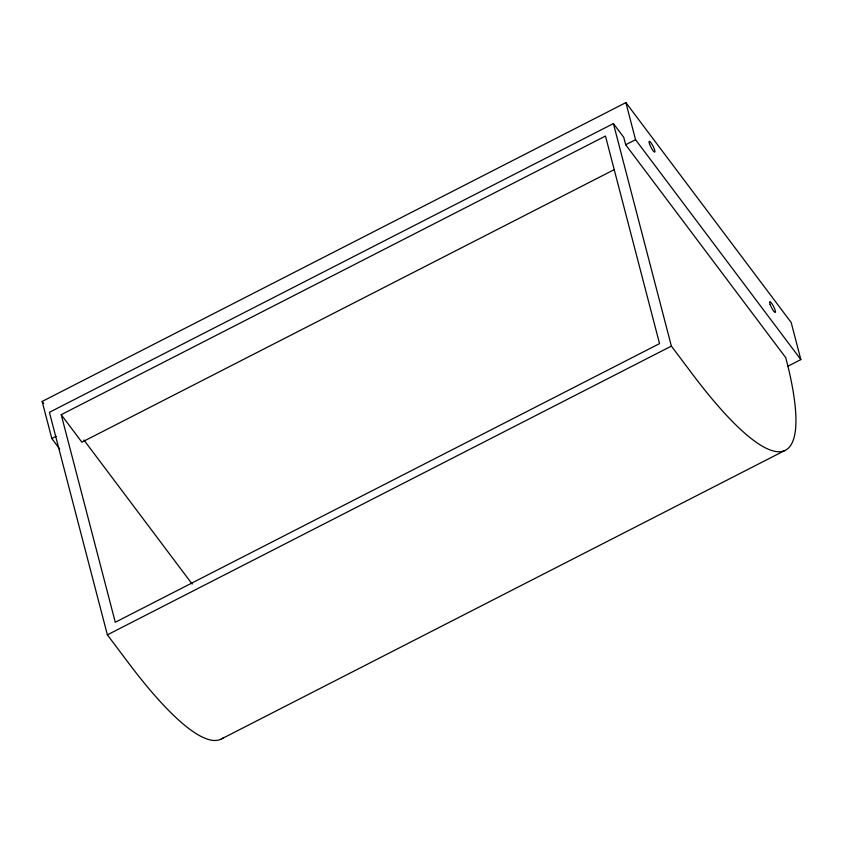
<?xml version="1.0" encoding="UTF-8"?>
<svg xmlns="http://www.w3.org/2000/svg" width="843" height="843" viewBox="0 0 843 843"><rect width="100%" height="100%" fill="white"/><g stroke="black" fill="none" stroke-linecap="round" stroke-linejoin="round"><path stroke-width="1.26" d="M59.716 449.056L51.813 438.529L42.15 401.447L625.885 102.604L791.187 322.5L800.85 359.592L787.952 366.189M613.409 123.584L671.376 346.104L692.04 373.597A327.779 64.247 62.9 0 0 787.678 365.156L785.729 357.643L625.675 144.743L623.746 137.325L613.409 123.584L49.41 412.322L107.377 634.853L128.041 662.335A327.779 64.247 62.9 0 0 223.701 737.477M61.212 414.682L605.474 136.05L659.542 343.617L115.28 622.25L61.212 414.682L81.876 442.175L614.442 169.527M51.813 438.529L56.196 436.284M625.675 144.743L635.538 139.685L625.885 102.604M107.377 634.853L671.376 346.104M220.834 739.258L784.833 450.52M635.538 139.685L800.85 359.592M83.889 440.014L192.183 584.062M42.15 401.447L43.731 403.544M770.144 304.544A6.027 1.18 62.9 0 0 775.212 312.458A6.027 1.18 62.9 0 0 772.262 304.186A6.027 1.18 62.9 0 0 770.144 304.544M649.605 144.206A6.027 1.18 62.9 0 0 654.674 152.109A6.027 1.18 62.9 0 0 651.723 143.847A6.027 1.18 62.9 0 0 649.605 144.206"/></g></svg>
